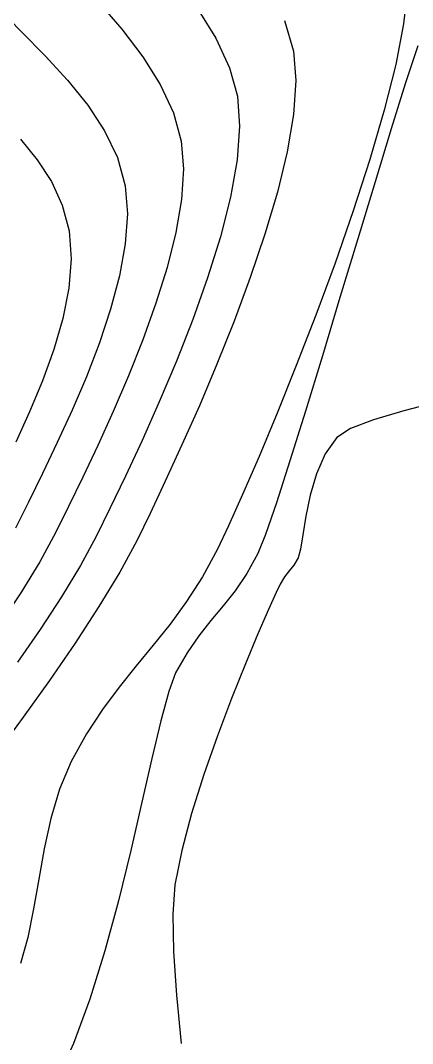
# Model space of a CAD drawing. Header units: feet. Extents: x 26064 to 27719, y 16802 to 28989.
# Drawn here: x 27651.21 to 27665.87, y 17706.62 to 17744.94 of the extents above; entities that cross this region are included whole.
import ezdxf

# ---------------------------------------------------------------- set-up
doc = ezdxf.new("R2010")
doc.units = ezdxf.units.FT
doc.header["$LTSCALE"] = 50
doc.header["$MEASUREMENT"] = 0
doc.linetypes.add('HIDDEN', pattern=[0.375, 0.25, -0.125])
doc.linetypes.add('HIDN25', pattern=[0.0938, 0.0625, -0.0313])
doc.layers.add('CONT-MJR', color=160, linetype='HIDDEN')
doc.layers.add('CONT-MNR', color=55, linetype='HIDN25')

msp = doc.modelspace()

# ---------------------------------------------------------------- linework, layer by layer
at = {"layer": 'CONT-MJR', "color": 7, "extrusion": (0.758264, 0.651948, 0)}
msp.add_line((27654.1204, 17745.62754, 635), (27654.99766, 17744.60721, 635), dxfattribs=at)
at = {"layer": 'CONT-MJR', "color": 7, "extrusion": (0.796088, 0.605181, 0)}
msp.add_line((27654.99766, 17744.60721, 635), (27655.78276, 17743.57445, 635), dxfattribs=at)
at = {"layer": 'CONT-MJR', "color": 7}
for p, q in [((27666.07169, 17743.98413, 640), (27665.61827, 17742.59851, 640)), ((27656.43975, 17742.53111, 635), (27656.93269, 17741.47907, 635)), ((27665.61827, 17742.59851, 640), (27665.07729, 17740.87246, 640)), ((27665.07729, 17740.87246, 640), (27664.47192, 17738.89662, 640)), ((27657.30633, 17739.38263, 635), (27657.23082, 17738.23224, 635)), ((27664.47192, 17738.89662, 640), (27663.82533, 17736.76158, 640)), ((27657.23082, 17738.23224, 635), (27657.02023, 17736.99285, 635)), ((27663.82533, 17736.76158, 640), (27663.16069, 17734.55798, 640)), ((27663.16069, 17734.55798, 640), (27662.50116, 17732.37644, 640)), ((27662.50116, 17732.37644, 640), (27661.86992, 17730.30755, 640)), ((27655.24976, 17731.62209, 635), (27654.68081, 17730.29528, 635)), ((27661.86992, 17730.30755, 640), (27661.29014, 17728.44196, 640)), ((27654.1036, 17729.02251, 635), (27653.53928, 17727.8276, 635)), ((27661.29014, 17728.44196, 640), (27660.78498, 17726.87026, 640)), ((27660.78498, 17726.87026, 640), (27660.37762, 17725.68309, 640)), ((27652.53381, 17725.76673, 635), (27651.93435, 17724.65553, 635)), ((27660.37762, 17725.68309, 640), (27660.09121, 17724.97105, 640)), ((27660.09121, 17724.97105, 640), (27659.67404, 17724.21794, 640)), ((27659.67404, 17724.21794, 640), (27659.23763, 17723.57853, 640)), ((27651.21964, 17723.49645, 635), (27650.42924, 17722.32224, 635)), ((27659.23763, 17723.57853, 640), (27658.78904, 17723.00758, 640)), ((27658.78904, 17723.00758, 640), (27658.33528, 17722.45981, 640)), ((27658.33528, 17722.45981, 640), (27657.88339, 17721.88995, 640)), ((27657.88339, 17721.88995, 640), (27657.4404, 17721.25276, 640)), ((27657.4404, 17721.25276, 640), (27657.01334, 17720.50295, 640)), ((27657.01334, 17720.50295, 640), (27656.75333, 17719.80154, 640)), ((27656.75333, 17719.80154, 640), (27656.45792, 17718.70752, 640)), ((27656.45792, 17718.70752, 640), (27656.12472, 17717.29906, 640)), ((27656.12472, 17717.29906, 640), (27655.75134, 17715.65436, 640)), ((27655.75134, 17715.65436, 640), (27655.33538, 17713.8516, 640)), ((27655.33538, 17713.8516, 640), (27654.87446, 17711.96898, 640)), ((27654.87446, 17711.96898, 640), (27654.36618, 17710.08467, 640)), ((27654.36618, 17710.08467, 640), (27653.80815, 17708.27687, 640)), ((27653.80815, 17708.27687, 640), (27653.19797, 17706.62377, 640)), ((27653.19797, 17706.62377, 640), (27652.53327, 17705.20355, 640))]:
    msp.add_line(p, q, dxfattribs=at)
at = {"layer": 'CONT-MJR', "color": 7, "extrusion": (0.846206, 0.532857, 0)}
msp.add_line((27655.78276, 17743.57445, 635), (27656.43975, 17742.53111, 635), dxfattribs=at)
at = {"layer": 'CONT-MJR', "color": 7, "extrusion": (0.963799, 0.266629, 0)}
msp.add_line((27656.93269, 17741.47907, 635), (27657.22562, 17740.42019, 635), dxfattribs=at)
at = {"layer": 'CONT-MJR', "color": 7, "extrusion": (0.996988, 0.077556, 0)}
msp.add_line((27657.22562, 17740.42019, 635), (27657.30633, 17739.38263, 635), dxfattribs=at)
at = {"layer": 'CONT-MJR', "color": 7, "extrusion": (0.970421, -0.241418, 0)}
msp.add_line((27657.02023, 17736.99285, 635), (27656.69569, 17735.6883, 635), dxfattribs=at)
at = {"layer": 'CONT-MJR', "color": 7, "extrusion": (0.955131, -0.296183, 0)}
msp.add_line((27656.69569, 17735.6883, 635), (27656.27834, 17734.34243, 635), dxfattribs=at)
at = {"layer": 'CONT-MJR', "color": 7, "extrusion": (0.94128, -0.337628, 0)}
msp.add_line((27656.27834, 17734.34243, 635), (27655.78932, 17732.97908, 635), dxfattribs=at)
at = {"layer": 'CONT-MJR', "color": 7, "extrusion": (0.929241, -0.369475, 0)}
msp.add_line((27655.78932, 17732.97908, 635), (27655.24976, 17731.62209, 635), dxfattribs=at)
at = {"layer": 'CONT-MJR', "color": 7, "extrusion": (0.910724, -0.413016, 0)}
msp.add_line((27654.68081, 17730.29528, 635), (27654.1036, 17729.02251, 635), dxfattribs=at)
at = {"layer": 'CONT-MJR', "color": 7, "extrusion": (0.899726, -0.436454, 0)}
msp.add_line((27653.53928, 17727.8276, 635), (27653.00897, 17726.73439, 635), dxfattribs=at)
at = {"layer": 'CONT-MJR', "color": 7, "extrusion": (0.897624, -0.440763, 0)}
msp.add_line((27653.00897, 17726.73439, 635), (27652.53381, 17725.76673, 635), dxfattribs=at)
at = {"layer": 'CONT-MJR', "color": 7, "extrusion": (0.851187, -0.524862, 0)}
msp.add_line((27651.93435, 17724.65553, 635), (27651.21964, 17723.49645, 635), dxfattribs=at)
at = {"layer": 'CONT-MNR', "color": 7, "extrusion": (0.994681, -0.103005, 0)}
msp.add_line((27665.67753, 17746.11684, 639), (27665.54258, 17744.8137, 639), dxfattribs=at)
at = {"layer": 'CONT-MNR', "color": 7, "extrusion": (0.710475, 0.703722, 0)}
msp.add_line((27650.34649, 17745.4229, 634), (27651.25017, 17744.51054, 634), dxfattribs=at)
at = {"layer": 'CONT-MNR', "color": 7}
for p, q in [((27657.82052, 17745.40147, 636), (27658.51377, 17744.26661, 636)), ((27661.08854, 17744.9354, 637), (27661.4271, 17743.78268, 637)), ((27665.54258, 17744.8137, 639), (27665.24847, 17743.28352, 639)), ((27658.51377, 17744.26661, 636), (27659.02872, 17743.16152, 636)), ((27653.72363, 17741.76358, 634), (27654.3553, 17740.80291, 634)), ((27659.32636, 17742.10143, 636), (27659.40602, 17740.982, 636)), ((27664.81991, 17741.57408, 639), (27664.28165, 17739.73314, 639)), ((27654.83374, 17739.79887, 634), (27655.12488, 17738.73895, 634)), ((27659.30941, 17739.70997, 636), (27659.06105, 17738.3172, 636)), ((27664.28165, 17739.73314, 639), (27663.65839, 17737.80848, 639)), ((27655.12488, 17738.73895, 634), (27655.2063, 17737.69567, 634)), ((27655.2063, 17737.69567, 634), (27655.12757, 17736.56533, 634)), ((27663.65839, 17737.80848, 639), (27662.97487, 17735.84788, 639)), ((27653.02414, 17737.05771, 633), (27653.10523, 17736.01324, 633)), ((27659.80613, 17735.3041, 637), (27659.2006, 17733.67267, 637)), ((27652.79808, 17733.77139, 633), (27652.46158, 17732.60764, 633)), ((27657.65086, 17733.73317, 636), (27657.04086, 17732.17615, 636)), ((27659.2006, 17733.67267, 637), (27658.5579, 17732.06309, 637)), ((27652.46158, 17732.60764, 633), (27652.0376, 17731.43776, 633)), ((27658.5579, 17732.06309, 637), (27657.90004, 17730.50695, 637)), ((27661.52593, 17732.00994, 639), (27660.80997, 17730.22814, 639)), ((27652.0376, 17731.43776, 633), (27651.55202, 17730.27857, 633)), ((27666.89061, 17730.66266, 641), (27665.54863, 17730.31191, 641)), ((27657.90004, 17730.50695, 637), (27657.24899, 17729.03583, 637)), ((27660.80997, 17730.22814, 639), (27660.13264, 17728.60149, 639)), ((27655.75814, 17729.20981, 636), (27655.1345, 17727.86423, 636)), ((27663.04548, 17729.31801, 641), (27662.60783, 17728.70064, 641)), ((27660.13264, 17728.60149, 639), (27659.51867, 17727.17777, 639)), ((27662.28391, 17727.95729, 641), (27662.0518, 17727.15827, 641)), ((27651.50326, 17726.89843, 634), (27651.02233, 17725.92587, 634)), ((27654.55537, 17726.65287, 636), (27654.04529, 17725.60759, 636)), ((27656.05537, 17726.47499, 637), (27655.55677, 17725.44846, 637)), ((27661.88955, 17726.3739, 641), (27661.77523, 17725.6745, 641)), ((27658.9928, 17726.00474, 639), (27658.57973, 17725.13019, 639)), ((27661.77523, 17725.6745, 641), (27661.68693, 17725.1304, 641)), ((27658.57973, 17725.13019, 639), (27658.01877, 17724.09415, 639)), ((27661.68693, 17725.1304, 641), (27661.6027, 17724.81191, 641)), ((27661.265, 17724.31771, 641), (27661.09032, 17724.09796, 641)), ((27658.01877, 17724.09415, 639), (27657.42562, 17723.17156, 639)), ((27661.09032, 17724.09796, 641), (27660.92285, 17723.825, 641)), ((27660.77693, 17723.51553, 641), (27660.48963, 17722.87777, 641)), ((27656.80901, 17722.33015, 639), (27656.17763, 17721.53769, 639)), ((27655.54019, 17720.76193, 639), (27654.90538, 17719.97061, 639)), ((27652.28889, 17720.21797, 637), (27651.30914, 17718.84479, 637)), ((27654.90538, 17719.97061, 639), (27654.28192, 17719.1315, 639)), ((27651.30914, 17718.84479, 637), (27650.3538, 17717.54179, 637)), ((27652.66856, 17716.14916, 639), (27652.3438, 17715.051, 639)), ((27652.3438, 17715.051, 639), (27652.09616, 17713.91646, 639)), ((27657.61095, 17715.23935, 641), (27657.24105, 17713.84469, 641)), ((27657.24105, 17713.84469, 641), (27656.98892, 17712.56206, 641)), ((27656.90908, 17711.46284, 641), (27656.93509, 17710.06497, 641)), ((27651.4818, 17710.59507, 639), (27651.20853, 17709.61551, 639))]:
    msp.add_line(p, q, dxfattribs=at)
at = {"layer": 'CONT-MNR', "color": 7, "extrusion": (0.714504, 0.699632, 0)}
msp.add_line((27651.25017, 17744.51054, 634), (27652.13699, 17743.60488, 634), dxfattribs=at)
at = {"layer": 'CONT-MNR', "color": 7, "extrusion": (0.997404, 0.072012, 0)}
msp.add_line((27661.4271, 17743.78268, 637), (27661.50646, 17742.68347, 637), dxfattribs=at)
at = {"layer": 'CONT-MNR', "color": 7, "extrusion": (0.737024, 0.675867, 0)}
msp.add_line((27652.13699, 17743.60488, 634), (27652.97283, 17742.6934, 634), dxfattribs=at)
at = {"layer": 'CONT-MNR', "color": 7, "extrusion": (0.969983, -0.243172, 0)}
msp.add_line((27665.24847, 17743.28352, 639), (27664.81991, 17741.57408, 639), dxfattribs=at)
at = {"layer": 'CONT-MNR', "color": 7, "extrusion": (0.962772, 0.270315, 0)}
msp.add_line((27659.02872, 17743.16152, 636), (27659.32636, 17742.10143, 636), dxfattribs=at)
at = {"layer": 'CONT-MNR', "color": 7, "extrusion": (0.778025, 0.628233, 0)}
msp.add_line((27652.97283, 17742.6934, 634), (27653.72363, 17741.76358, 634), dxfattribs=at)
at = {"layer": 'CONT-MNR', "color": 7, "extrusion": (0.997499, -0.070685, 0)}
msp.add_line((27661.50646, 17742.68347, 637), (27661.41669, 17741.41659, 637), dxfattribs=at)
at = {"layer": 'CONT-MNR', "color": 7, "extrusion": (0.98604, -0.166511, 0)}
msp.add_line((27661.41669, 17741.41659, 637), (27661.17977, 17740.01362, 637), dxfattribs=at)
at = {"layer": 'CONT-MNR', "color": 7, "extrusion": (0.997128, -0.075733, 0)}
msp.add_line((27659.40602, 17740.982, 636), (27659.30941, 17739.70997, 636), dxfattribs=at)
at = {"layer": 'CONT-MNR', "color": 7, "extrusion": (0.902745, 0.430176, 0)}
msp.add_line((27654.3553, 17740.80291, 634), (27654.83374, 17739.79887, 634), dxfattribs=at)
at = {"layer": 'CONT-MNR', "color": 7, "extrusion": (0.775752, 0.631037, 0)}
msp.add_line((27651.2088, 17740.48421, 633), (27651.83553, 17739.71376, 633), dxfattribs=at)
at = {"layer": 'CONT-MNR', "color": 7, "extrusion": (0.972347, -0.233539, 0)}
msp.add_line((27661.17977, 17740.01362, 637), (27660.81771, 17738.50616, 637), dxfattribs=at)
at = {"layer": 'CONT-MNR', "color": 7, "extrusion": (0.839001, 0.54413, 0)}
msp.add_line((27651.83553, 17739.71376, 633), (27652.36402, 17738.89888, 633), dxfattribs=at)
at = {"layer": 'CONT-MNR', "color": 7, "extrusion": (0.908314, 0.418288, 0)}
msp.add_line((27652.36402, 17738.89888, 633), (27652.76873, 17738.02003, 633), dxfattribs=at)
at = {"layer": 'CONT-MNR', "color": 7, "extrusion": (0.969344, -0.245709, 0)}
msp.add_line((27659.06105, 17738.3172, 636), (27658.68549, 17736.83556, 636), dxfattribs=at)
at = {"layer": 'CONT-MNR', "color": 7, "extrusion": (0.9593, -0.282389, 0)}
msp.add_line((27660.81771, 17738.50616, 637), (27660.3525, 17736.92579, 637), dxfattribs=at)
at = {"layer": 'CONT-MNR', "color": 7, "extrusion": (0.966538, 0.256524, 0)}
msp.add_line((27652.76873, 17738.02003, 633), (27653.02414, 17737.05771, 633), dxfattribs=at)
at = {"layer": 'CONT-MNR', "color": 7, "extrusion": (0.954935, -0.296816, 0)}
msp.add_line((27658.68549, 17736.83556, 636), (27658.20725, 17735.29693, 636), dxfattribs=at)
at = {"layer": 'CONT-MNR', "color": 7, "extrusion": (0.947661, -0.319279, 0)}
msp.add_line((27660.3525, 17736.92579, 637), (27659.80613, 17735.3041, 637), dxfattribs=at)
at = {"layer": 'CONT-MNR', "color": 7, "extrusion": (0.984122, -0.177495, 0)}
msp.add_line((27655.12757, 17736.56533, 634), (27654.91177, 17735.36883, 634), dxfattribs=at)
at = {"layer": 'CONT-MNR', "color": 7, "extrusion": (0.997104, -0.076045, 0)}
msp.add_line((27653.10523, 17736.01324, 633), (27653.02125, 17734.91219, 633), dxfattribs=at)
at = {"layer": 'CONT-MNR', "color": 7, "extrusion": (0.938173, -0.346168, 0)}
msp.add_line((27662.97487, 17735.84788, 639), (27662.2558, 17733.89911, 639), dxfattribs=at)
at = {"layer": 'CONT-MNR', "color": 7, "extrusion": (0.966498, -0.256676, 0)}
msp.add_line((27654.91177, 17735.36883, 634), (27654.582, 17734.12709, 634), dxfattribs=at)
at = {"layer": 'CONT-MNR', "color": 7, "extrusion": (0.942142, -0.335215, 0)}
msp.add_line((27658.20725, 17735.29693, 636), (27657.65086, 17733.73317, 636), dxfattribs=at)
at = {"layer": 'CONT-MNR', "color": 7, "extrusion": (0.981398, -0.191986, 0)}
msp.add_line((27653.02125, 17734.91219, 633), (27652.79808, 17733.77139, 633), dxfattribs=at)
at = {"layer": 'CONT-MNR', "color": 7, "extrusion": (0.94899, -0.315306, 0)}
msp.add_line((27654.582, 17734.12709, 634), (27654.16135, 17732.86105, 634), dxfattribs=at)
at = {"layer": 'CONT-MNR', "color": 7, "extrusion": (0.932804, -0.360385, 0)}
msp.add_line((27662.2558, 17733.89911, 639), (27661.52593, 17732.00994, 639), dxfattribs=at)
at = {"layer": 'CONT-MNR', "color": 7, "extrusion": (0.933299, -0.359099, 0)}
msp.add_line((27654.16135, 17732.86105, 634), (27653.67292, 17731.59162, 634), dxfattribs=at)
at = {"layer": 'CONT-MNR', "color": 7, "extrusion": (0.921689, -0.387929, 0)}
msp.add_line((27657.04086, 17732.17615, 636), (27656.40177, 17730.65774, 636), dxfattribs=at)
at = {"layer": 'CONT-MNR', "color": 7, "extrusion": (0.92005, -0.391801, 0)}
msp.add_line((27653.67292, 17731.59162, 634), (27653.13981, 17730.33972, 634), dxfattribs=at)
at = {"layer": 'CONT-MNR', "color": 7, "extrusion": (0.913787, -0.406194, 0)}
msp.add_line((27656.40177, 17730.65774, 636), (27655.75814, 17729.20981, 636), dxfattribs=at)
at = {"layer": 'CONT-MNR', "color": 7, "extrusion": (0.90826, -0.418406, 0)}
msp.add_line((27651.55202, 17730.27857, 633), (27651.03069, 17729.14688, 633), dxfattribs=at)
at = {"layer": 'CONT-MNR', "color": 7, "extrusion": (0.909476, -0.415756, 0)}
msp.add_line((27653.13981, 17730.33972, 634), (27652.58509, 17729.12628, 634), dxfattribs=at)
at = {"layer": 'CONT-MNR', "color": 7, "extrusion": (-0.282752, 0.959193, 0)}
msp.add_line((27665.54863, 17730.31191, 641), (27664.41567, 17729.97794, 641), dxfattribs=at)
at = {"layer": 'CONT-MNR', "color": 7, "extrusion": (0.357314, -0.933984, 0)}
msp.add_line((27664.41567, 17729.97794, 641), (27663.55889, 17729.65016, 641), dxfattribs=at)
at = {"layer": 'CONT-MNR', "color": 7, "extrusion": (0.543185, -0.839613, 0)}
msp.add_line((27663.55889, 17729.65016, 641), (27663.04548, 17729.31801, 641), dxfattribs=at)
at = {"layer": 'CONT-MNR', "color": 7, "extrusion": (0.901749, -0.43226, 0)}
msp.add_line((27652.58509, 17729.12628, 634), (27652.03188, 17727.97221, 634), dxfattribs=at)
at = {"layer": 'CONT-MNR', "color": 7, "extrusion": (0.908708, -0.417432, 0)}
msp.add_line((27657.24899, 17729.03583, 637), (27656.62677, 17727.68131, 637), dxfattribs=at)
at = {"layer": 'CONT-MNR', "color": 7, "extrusion": (0.916745, -0.399472, 0)}
msp.add_line((27662.60783, 17728.70064, 641), (27662.28391, 17727.95729, 641), dxfattribs=at)
at = {"layer": 'CONT-MNR', "color": 7, "extrusion": (0.897174, -0.441677, 0)}
msp.add_line((27652.03188, 17727.97221, 634), (27651.50326, 17726.89843, 634), dxfattribs=at)
at = {"layer": 'CONT-MNR', "color": 7, "extrusion": (0.902198, -0.431323, 0)}
msp.add_line((27655.1345, 17727.86423, 636), (27654.55537, 17726.65287, 636), dxfattribs=at)
at = {"layer": 'CONT-MNR', "color": 7, "extrusion": (0.90374, -0.428081, 0)}
msp.add_line((27656.62677, 17727.68131, 637), (27656.05537, 17726.47499, 637), dxfattribs=at)
at = {"layer": 'CONT-MNR', "color": 7, "extrusion": (0.912498, -0.40908, 0)}
msp.add_line((27659.51867, 17727.17777, 639), (27658.9928, 17726.00474, 639), dxfattribs=at)
at = {"layer": 'CONT-MNR', "color": 7, "extrusion": (0.979269, -0.202564, 0)}
msp.add_line((27662.0518, 17727.15827, 641), (27661.88955, 17726.3739, 641), dxfattribs=at)
at = {"layer": 'CONT-MNR', "color": 7, "extrusion": (0.881204, -0.472736, 0)}
msp.add_line((27654.04529, 17725.60759, 636), (27653.45994, 17724.51646, 636), dxfattribs=at)
at = {"layer": 'CONT-MNR', "color": 7, "extrusion": (0.880855, -0.473387, 0)}
msp.add_line((27655.55677, 17725.44846, 637), (27654.92698, 17724.27657, 637), dxfattribs=at)
at = {"layer": 'CONT-MNR', "color": 7, "extrusion": (0.854988, -0.518648, 0)}
msp.add_line((27653.45994, 17724.51646, 636), (27652.7484, 17723.3435, 636), dxfattribs=at)
at = {"layer": 'CONT-MNR', "color": 7, "extrusion": (0.785259, -0.619168, 0)}
msp.add_line((27661.43857, 17724.53784, 641), (27661.265, 17724.31771, 641), dxfattribs=at)
at = {"layer": 'CONT-MNR', "color": 7, "extrusion": (0.857934, -0.51376, 0)}
msp.add_line((27661.6027, 17724.81191, 641), (27661.43857, 17724.53784, 641), dxfattribs=at)
at = {"layer": 'CONT-MNR', "color": 7, "extrusion": (0.855238, -0.518236, 0)}
msp.add_line((27654.92698, 17724.27657, 637), (27654.14257, 17722.98206, 637), dxfattribs=at)
at = {"layer": 'CONT-MNR', "color": 7, "extrusion": (0.904488, -0.426499, 0)}
msp.add_line((27660.92285, 17723.825, 641), (27660.77693, 17723.51553, 641), dxfattribs=at)
at = {"layer": 'CONT-MNR', "color": 7, "extrusion": (0.835768, -0.549083, 0)}
msp.add_line((27652.7484, 17723.3435, 636), (27651.9479, 17722.12505, 636), dxfattribs=at)
at = {"layer": 'CONT-MNR', "color": 7, "extrusion": (0.837191, -0.546911, 0)}
msp.add_line((27654.14257, 17722.98206, 637), (27653.24828, 17721.61313, 637), dxfattribs=at)
at = {"layer": 'CONT-MNR', "color": 7, "extrusion": (0.806596, -0.591103, 0)}
msp.add_line((27657.42562, 17723.17156, 639), (27656.80901, 17722.33015, 639), dxfattribs=at)
at = {"layer": 'CONT-MNR', "color": 7, "extrusion": (0.916998, -0.398891, 0)}
msp.add_line((27660.48963, 17722.87777, 641), (27660.09334, 17721.96676, 641), dxfattribs=at)
at = {"layer": 'CONT-MNR', "color": 7, "extrusion": (0.821451, -0.570279, 0)}
msp.add_line((27651.9479, 17722.12505, 636), (27651.09564, 17720.89742, 636), dxfattribs=at)
at = {"layer": 'CONT-MNR', "color": 7, "extrusion": (0.922389, -0.386262, 0)}
msp.add_line((27660.09334, 17721.96676, 641), (27659.62046, 17720.83754, 641), dxfattribs=at)
at = {"layer": 'CONT-MNR', "color": 7, "extrusion": (0.823981, -0.566618, 0)}
msp.add_line((27653.24828, 17721.61313, 637), (27652.28889, 17720.21797, 637), dxfattribs=at)
at = {"layer": 'CONT-MNR', "color": 7, "extrusion": (0.772623, -0.634865, 0)}
msp.add_line((27656.17763, 17721.53769, 639), (27655.54019, 17720.76193, 639), dxfattribs=at)
at = {"layer": 'CONT-MNR', "color": 7, "extrusion": (0.928448, -0.371461, 0)}
msp.add_line((27659.62046, 17720.83754, 641), (27659.10339, 17719.54514, 641), dxfattribs=at)
at = {"layer": 'CONT-MNR', "color": 7, "extrusion": (0.935519, -0.353275, 0)}
msp.add_line((27659.10339, 17719.54514, 641), (27658.57452, 17718.14462, 641), dxfattribs=at)
at = {"layer": 'CONT-MNR', "color": 7, "extrusion": (0.835955, -0.548798, 0)}
msp.add_line((27654.28192, 17719.1315, 639), (27653.6785, 17718.21235, 639), dxfattribs=at)
at = {"layer": 'CONT-MNR', "color": 7, "extrusion": (0.873565, -0.486707, 0)}
msp.add_line((27653.6785, 17718.21235, 639), (27653.10383, 17717.1809, 639), dxfattribs=at)
at = {"layer": 'CONT-MNR', "color": 7, "extrusion": (0.943957, -0.330069, 0)}
msp.add_line((27658.57452, 17718.14462, 641), (27658.06624, 17716.69101, 641), dxfattribs=at)
at = {"layer": 'CONT-MNR', "color": 7, "extrusion": (0.921364, -0.388702, 0)}
msp.add_line((27653.10383, 17717.1809, 639), (27652.66856, 17716.14916, 639), dxfattribs=at)
at = {"layer": 'CONT-MNR', "color": 7, "extrusion": (0.954172, -0.29926, 0)}
msp.add_line((27658.06624, 17716.69101, 641), (27657.61095, 17715.23935, 641), dxfattribs=at)
at = {"layer": 'CONT-MNR', "color": 7, "extrusion": (0.984395, -0.175974, 0)}
msp.add_line((27652.09616, 17713.91646, 639), (27651.89221, 17712.77559, 639), dxfattribs=at)
at = {"layer": 'CONT-MNR', "color": 7, "extrusion": (0.985306, -0.170796, 0)}
msp.add_line((27651.89221, 17712.77559, 639), (27651.69856, 17711.65844, 639), dxfattribs=at)
at = {"layer": 'CONT-MNR', "color": 7, "extrusion": (0.997372, -0.072444, 0)}
msp.add_line((27656.98892, 17712.56206, 641), (27656.90908, 17711.46284, 641), dxfattribs=at)
at = {"layer": 'CONT-MNR', "color": 7, "extrusion": (0.97985, -0.199733, 0)}
msp.add_line((27651.69856, 17711.65844, 639), (27651.4818, 17710.59507, 639), dxfattribs=at)
at = {"layer": 'CONT-MNR', "color": 7, "extrusion": (0.997778, 0.066621, 0)}
msp.add_line((27656.93509, 17710.06497, 641), (27657.04427, 17708.42983, 641), dxfattribs=at)
at = {"layer": 'CONT-MNR', "color": 7, "extrusion": (0.995642, 0.093263, 0)}
msp.add_line((27657.04427, 17708.42983, 641), (27657.21391, 17706.61881, 641), dxfattribs=at)

doc.saveas('drawing.dxf')
